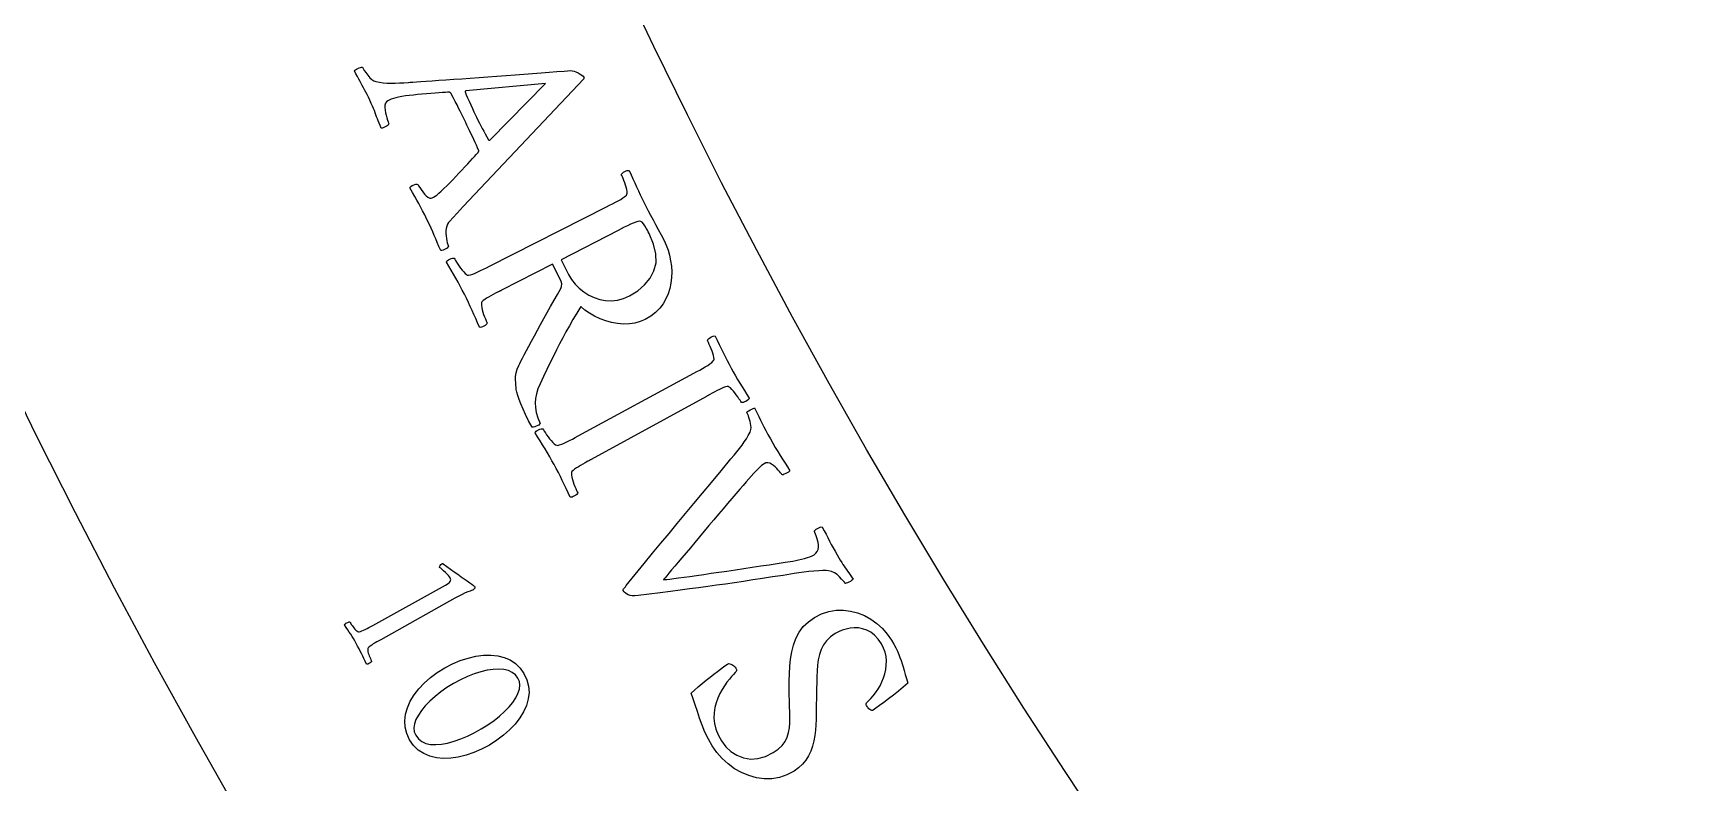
# Model space of a CAD drawing. Header units: millimetres. Extents: x -50 to 50, y -50 to 64.
# Drawn here: x -33.76 to -24.79, y -18.59 to -14.56 of the extents above; entities that cross this region are included whole.
import ezdxf

# ---------------------------------------------------------------- set-up
doc = ezdxf.new("R2010")
doc.units = ezdxf.units.MM
for name, color, linetype in [('CUT_OUTER', 1, 'Continuous'), ('ENGRAVE', 7, 'Continuous'), ('TEXT', 5, 'Continuous')]:
    doc.layers.add(name, color=color, linetype=linetype)

msp = doc.modelspace()

# ---------------------------------------------------------------- linework, layer by layer
at = {"layer": 'CUT_OUTER'}
msp.add_arc((0, -0.0002), 49.9998, 177.11535, 4.43206, dxfattribs=at)
at = {"layer": 'ENGRAVE'}
for radius in [49, 49, 47.6875, 45.25, 45.25, 43.325, 39.75, 39.75, 37.65, 33.75, 33.75]:
    msp.add_circle((0, 0), radius, dxfattribs=at)
at = {"layer": 'TEXT'}
for points in [[(-31.7433, -14.8253), (-31.7405, -14.8252), (-31.7322, -14.8246), (-31.7183, -14.8237), (-31.6989, -14.8224), (-31.6747, -14.8207), (-31.6466, -14.8187), (-31.6146, -14.8164), (-31.5786, -14.8137), (-31.5396, -14.8108), (-31.4983, -14.8079), (-31.4548, -14.805), (-31.4091, -14.802), (-31.362, -14.7989), (-31.3143, -14.7956), (-31.266, -14.7921), (-31.217, -14.7883), (-31.1683, -14.7845), (-31.1206, -14.7807), (-31.0739, -14.777), (-31.0282, -14.7735), (-30.9843, -14.77), (-30.9432, -14.7668), (-30.9047, -14.7638), (-30.869, -14.761), (-30.8608, -14.7619), (-30.8514, -14.7643), (-30.8408, -14.7684), (-30.829, -14.774), (-30.8177, -14.7803), (-30.809, -14.7863), (-30.8028, -14.7919), (-30.799, -14.7973), (-30.7984, -14.7987), (-30.798, -14.7998), (-30.7979, -14.8007), (-30.798, -14.8014), (-30.7982, -14.8021), (-30.7983, -14.8032), (-30.7984, -14.8045), (-30.7985, -14.8062), (-31.4473, -15.4932), (-31.479, -15.5275), (-31.5027, -15.5532), (-31.5182, -15.5705), (-31.5257, -15.5793), (-31.5314, -15.588), (-31.5357, -15.5983), (-31.5384, -15.6101), (-31.5398, -15.6234), (-31.5399, -15.6373), (-31.5392, -15.6507), (-31.5376, -15.6637), (-31.5352, -15.6764), (-31.5325, -15.6876), (-31.5302, -15.6965), (-31.5282, -15.703), (-31.5265, -15.7073), (-31.5295, -15.712), (-31.534, -15.7163), (-31.5401, -15.7201), (-31.5477, -15.7236), (-31.5552, -15.7264), (-31.5611, -15.7284), (-31.5654, -15.7295), (-31.5681, -15.7299), (-31.5774, -15.7076), (-31.5862, -15.6864), (-31.5945, -15.6665), (-31.6024, -15.6477), (-31.6105, -15.6288), (-31.6198, -15.6082), (-31.6302, -15.5861), (-31.6417, -15.5623), (-31.6541, -15.5374), (-31.6657, -15.5149), (-31.6765, -15.4946), (-31.6864, -15.4767), (-31.6966, -15.4589), (-31.7079, -15.439), (-31.7204, -15.4168), (-31.734, -15.3925), (-31.7317, -15.3881), (-31.7278, -15.384), (-31.7223, -15.3803), (-31.7153, -15.3768), (-31.7079, -15.3741), (-31.7013, -15.3726), (-31.6956, -15.3724), (-31.6906, -15.3734), (-31.6865, -15.3811), (-31.6807, -15.3904), (-31.6734, -15.4013), (-31.6644, -15.4138), (-31.655, -15.4258), (-31.6462, -15.4352), (-31.638, -15.4422), (-31.6305, -15.4466), (-31.6256, -15.4475), (-31.6199, -15.4471), (-31.6134, -15.4454), (-31.6062, -15.4423), (-31.5985, -15.4377), (-31.589, -15.4308), (-31.5777, -15.4214), (-31.5647, -15.4097), (-31.5504, -15.3961), (-31.5353, -15.3814), (-31.5196, -15.3655), (-31.5031, -15.3485), (-31.4864, -15.3309), (-31.47, -15.3135), (-31.4539, -15.2962), (-31.438, -15.2791), (-31.423, -15.2628), (-31.4093, -15.248), (-31.3971, -15.2347), (-31.3862, -15.2229), (-31.3773, -15.2132), (-31.371, -15.2063), (-31.3671, -15.2022), (-31.3659, -15.2008), (-31.3658, -15.2005), (-31.3655, -15.1997), (-31.365, -15.1983), (-31.3643, -15.1963), (-31.3637, -15.1941), (-31.3635, -15.1921), (-31.3636, -15.1903), (-31.3642, -15.1887), (-31.3694, -15.1763), (-31.3754, -15.1627), (-31.3822, -15.1479), (-31.3898, -15.1317), (-31.3978, -15.1153), (-31.4054, -15.0994), (-31.4128, -15.0841), (-31.4198, -15.0694), (-31.4217, -15.0655), (-31.4235, -15.0617), (-31.4253, -15.0579), (-31.4271, -15.0541), (-31.4289, -15.0504), (-31.4306, -15.0469), (-31.4322, -15.0436), (-31.4337, -15.0404), (-31.4443, -15.0184), (-31.4541, -14.9982), (-31.4632, -14.9798), (-31.4715, -14.9631), (-31.4802, -14.9461), (-31.4903, -14.9271), (-31.5017, -14.9059), (-31.5144, -14.8825), (-31.515, -14.8817), (-31.5159, -14.8808), (-31.5172, -14.8799), (-31.5189, -14.879), (-31.5205, -14.8781), (-31.5217, -14.8775), (-31.5224, -14.8771), (-31.5226, -14.877), (-31.5249, -14.8772), (-31.5316, -14.8777), (-31.5429, -14.8787), (-31.5587, -14.88), (-31.5775, -14.8815), (-31.5981, -14.8831), (-31.6204, -14.8849), (-31.6444, -14.8867), (-31.6688, -14.8886), (-31.6923, -14.8907), (-31.715, -14.893), (-31.7367, -14.8954), (-31.7581, -14.8977), (-31.7773, -14.9006), (-31.7944, -14.904), (-31.8094, -14.9079), (-31.8226, -14.912), (-31.8341, -14.9159), (-31.8442, -14.9198), (-31.8526, -14.9234), (-31.8599, -14.9287), (-31.865, -14.9365), (-31.8677, -14.9469), (-31.8682, -14.9599), (-31.8671, -14.9741), (-31.865, -14.9881), (-31.862, -15.0019), (-31.858, -15.0155), (-31.8539, -15.0276), (-31.8506, -15.0372), (-31.848, -15.0442), (-31.8461, -15.0486), (-31.8478, -15.0511), (-31.8512, -15.0542), (-31.8563, -15.0579), (-31.8631, -15.0622), (-31.8704, -15.0663), (-31.8769, -15.0692), (-31.8826, -15.0711), (-31.8876, -15.0719), (-31.8935, -15.0574), (-31.8989, -15.0439), (-31.9038, -15.0316), (-31.9082, -15.0202), (-31.9123, -15.0094), (-31.9165, -14.9986), (-31.9206, -14.9878), (-31.9247, -14.977), (-31.9294, -14.9654), (-31.9349, -14.9523), (-31.9415, -14.9376), (-31.9489, -14.9214), (-31.9567, -14.9051), (-31.9639, -14.8902), (-31.9708, -14.8768), (-31.9772, -14.8648), (-31.9833, -14.8535), (-31.9895, -14.8422), (-31.9957, -14.831), (-32.0018, -14.8197), (-32.0083, -14.8077), (-32.0155, -14.794), (-32.0235, -14.7789), (-32.0321, -14.7622), (-32.0304, -14.7597), (-32.0269, -14.7569), (-32.0215, -14.7537), (-32.0143, -14.7502), (-32.0067, -14.7469), (-31.9999, -14.7445), (-31.9941, -14.743), (-31.9891, -14.7423), (-31.9849, -14.7503), (-31.9787, -14.7603), (-31.9705, -14.7723), (-31.9603, -14.7864), (-31.9493, -14.7998), (-31.9385, -14.8099), (-31.9279, -14.8167), (-31.9176, -14.8202), (-31.8974, -14.8243), (-31.8767, -14.8272), (-31.8556, -14.8289), (-31.834, -14.8292), (-31.812, -14.8287), (-31.7895, -14.8279), (-31.7666, -14.8268), (-31.7433, -14.8253)], [(-31.0043, -14.8313), (-31.4324, -14.8698), (-31.4325, -14.8699), (-31.433, -14.8704), (-31.4339, -14.871), (-31.4351, -14.872), (-31.4362, -14.8731), (-31.4369, -14.874), (-31.4372, -14.8749), (-31.437, -14.8757), (-31.4306, -14.8913), (-31.4233, -14.9082), (-31.4153, -14.9264), (-31.4065, -14.9461), (-31.3977, -14.9654), (-31.3897, -14.9827), (-31.3826, -14.9979), (-31.3764, -15.0111), (-31.3681, -15.0281), (-31.3601, -15.0442), (-31.3522, -15.0593), (-31.3446, -15.0735), (-31.3369, -15.0875), (-31.3289, -15.1021), (-31.3206, -15.1175), (-31.3119, -15.1335), (-31.311, -15.1347), (-31.3098, -15.1355), (-31.3082, -15.1357), (-31.3063, -15.1354), (-31.3044, -15.1349), (-31.3031, -15.1346), (-31.3024, -15.1344), (-31.3021, -15.1343)], [(-30.3672, -15.6755), (-30.3556, -15.7004), (-30.3458, -15.7269), (-30.338, -15.7547), (-30.3319, -15.784), (-30.328, -15.814), (-30.3264, -15.844), (-30.3272, -15.874), (-30.3304, -15.9039), (-30.3363, -15.9333), (-30.3453, -15.9617), (-30.3573, -15.9889), (-30.3724, -16.0152), (-30.3908, -16.0397), (-30.413, -16.062), (-30.4389, -16.082), (-30.4685, -16.0998), (-30.4954, -16.1117), (-30.5239, -16.1199), (-30.554, -16.1242), (-30.5855, -16.1247), (-30.6177, -16.1219), (-30.6494, -16.1162), (-30.6806, -16.1076), (-30.7115, -16.0962), (-30.741, -16.0823), (-30.768, -16.0667), (-30.7927, -16.0491), (-30.815, -16.0297), (-30.8366, -16.0654), (-30.8571, -16.1001), (-30.8764, -16.1337), (-30.8946, -16.1664), (-30.912, -16.1986), (-30.9292, -16.2313), (-30.946, -16.2642), (-30.9625, -16.2976), (-30.9792, -16.332), (-30.9967, -16.3684), (-31.015, -16.4066), (-31.034, -16.4468), (-31.0451, -16.4733), (-31.0532, -16.4991), (-31.0583, -16.5242), (-31.0605, -16.5486), (-31.0593, -16.5735), (-31.0545, -16.6003), (-31.046, -16.6288), (-31.034, -16.6592), (-31.0363, -16.6636), (-31.0405, -16.6676), (-31.0467, -16.6711), (-31.0547, -16.6742), (-31.0628, -16.6768), (-31.0692, -16.6786), (-31.0738, -16.6797), (-31.0765, -16.6801), (-31.0952, -16.6446), (-31.1114, -16.6118), (-31.1254, -16.5818), (-31.1369, -16.5545), (-31.1463, -16.5302), (-31.1537, -16.509), (-31.159, -16.4909), (-31.1622, -16.4761), (-31.1632, -16.4659), (-31.1641, -16.4539), (-31.165, -16.4399), (-31.1658, -16.4239), (-31.1653, -16.4064), (-31.1622, -16.3877), (-31.1563, -16.3679), (-31.1479, -16.347), (-31.1434, -16.3377), (-31.137, -16.3249), (-31.1288, -16.3089), (-31.1188, -16.2894), (-31.1072, -16.2673), (-31.0943, -16.2431), (-31.0801, -16.2167), (-31.0646, -16.1883), (-31.0482, -16.1583), (-31.0312, -16.1274), (-31.0136, -16.0955), (-30.9954, -16.0626), (-30.977, -16.0295), (-30.9586, -15.9969), (-30.9403, -15.9649), (-30.922, -15.9334), (-30.9179, -15.922), (-30.9174, -15.9092), (-30.9204, -15.8949), (-30.9271, -15.8792), (-30.9662, -15.8027), (-31.2408, -15.9428), (-31.2431, -15.9439), (-31.2453, -15.9451), (-31.2476, -15.9463), (-31.2498, -15.9474), (-31.2521, -15.9486), (-31.2544, -15.9497), (-31.2566, -15.9509), (-31.2589, -15.952), (-31.2729, -15.9592), (-31.2861, -15.9662), (-31.2987, -15.9729), (-31.3105, -15.9793), (-31.3214, -15.9857), (-31.331, -15.9919), (-31.3393, -15.9981), (-31.3463, -16.0043), (-31.3486, -16.0088), (-31.3496, -16.0155), (-31.3492, -16.0244), (-31.3475, -16.0355), (-31.3447, -16.0478), (-31.3413, -16.0602), (-31.3372, -16.0727), (-31.3324, -16.0853), (-31.3276, -16.097), (-31.3236, -16.1067), (-31.3202, -16.1143), (-31.3175, -16.1199), (-31.32, -16.1238), (-31.3239, -16.1278), (-31.3292, -16.1319), (-31.3358, -16.1361), (-31.3428, -16.1396), (-31.3491, -16.1417), (-31.3547, -16.1424), (-31.3596, -16.1416), (-31.3698, -16.1183), (-31.3798, -16.0955), (-31.3896, -16.0732), (-31.3992, -16.0515), (-31.409, -16.0299), (-31.4192, -16.0082), (-31.4298, -15.9863), (-31.4408, -15.9643), (-31.4518, -15.9429), (-31.4632, -15.9215), (-31.4749, -15.9001), (-31.487, -15.8785), (-31.4994, -15.8569), (-31.512, -15.8351), (-31.5247, -15.8132), (-31.5376, -15.7911), (-31.5353, -15.7867), (-31.5315, -15.7825), (-31.526, -15.7787), (-31.5191, -15.7751), (-31.5118, -15.7723), (-31.5053, -15.7704), (-31.4998, -15.7696), (-31.4952, -15.7699), (-31.4923, -15.7753), (-31.4881, -15.7826), (-31.4827, -15.7915), (-31.4761, -15.8023), (-31.4687, -15.8137), (-31.4609, -15.8245), (-31.4528, -15.8348), (-31.4444, -15.8446), (-31.4363, -15.8528), (-31.4294, -15.8583), (-31.4236, -15.8612), (-31.4189, -15.8613), (-31.4078, -15.8591), (-31.3957, -15.8556), (-31.3826, -15.8507), (-31.3685, -15.8445), (-31.3537, -15.8375), (-31.3384, -15.83), (-31.3226, -15.8222), (-31.3062, -15.814), (-30.6766, -15.4941), (-30.6602, -15.4858), (-30.6444, -15.4776), (-30.629, -15.4695), (-30.6142, -15.4617), (-30.6005, -15.4539), (-30.5886, -15.4462), (-30.5784, -15.4385), (-30.57, -15.4309), (-30.5667, -15.4268), (-30.5653, -15.4205), (-30.5657, -15.4119), (-30.5679, -15.4011), (-30.5713, -15.3892), (-30.575, -15.3773), (-30.579, -15.3653), (-30.5835, -15.3532), (-30.5878, -15.3421), (-30.5915, -15.3329), (-30.5947, -15.3256), (-30.5972, -15.3202), (-30.5946, -15.3164), (-30.5906, -15.3125), (-30.5853, -15.3085), (-30.5786, -15.3044), (-30.5716, -15.301), (-30.5653, -15.2989), (-30.5597, -15.2983), (-30.5548, -15.299), (-30.5445, -15.3215), (-30.5345, -15.3437), (-30.5247, -15.3657), (-30.5151, -15.3875), (-30.5055, -15.409), (-30.4956, -15.4303), (-30.4855, -15.4513), (-30.4751, -15.4721), (-30.4639, -15.4939), (-30.4521, -15.5164), (-30.4397, -15.5396), (-30.4266, -15.5635), (-30.4129, -15.5888), (-30.3984, -15.6158), (-30.3832, -15.6447), (-30.3672, -15.6755)], [(-30.5527, -15.9724), (-30.5085, -15.9452), (-30.4719, -15.9139), (-30.4429, -15.8786), (-30.4216, -15.8391), (-30.4101, -15.7954), (-30.4107, -15.7472), (-30.4233, -15.6943), (-30.448, -15.6369), (-30.452, -15.6294), (-30.457, -15.6203), (-30.4631, -15.6095), (-30.4703, -15.5971), (-30.4779, -15.5855), (-30.4851, -15.5774), (-30.492, -15.5727), (-30.4986, -15.5715), (-30.5079, -15.5729), (-30.5193, -15.5762), (-30.5326, -15.5813), (-30.548, -15.5883), (-30.5645, -15.5963), (-30.5809, -15.6044), (-30.5974, -15.6127), (-30.614, -15.6211), (-30.921, -15.7796), (-30.8811, -15.8575), (-30.865, -15.8847), (-30.846, -15.9096), (-30.8239, -15.9321), (-30.7989, -15.9522), (-30.7717, -15.9693), (-30.7431, -15.9826), (-30.713, -15.9922), (-30.6815, -15.9981), (-30.6494, -15.9995), (-30.6171, -15.9957), (-30.5849, -15.9866), (-30.5527, -15.9724)], [(-30.0069, -16.3616), (-29.9953, -16.3825), (-29.9836, -16.4029), (-29.9718, -16.4229), (-29.9598, -16.4425), (-29.9476, -16.4621), (-29.9353, -16.4822), (-29.9228, -16.5028), (-29.9101, -16.5239), (-29.9123, -16.5283), (-29.916, -16.5325), (-29.9213, -16.5366), (-29.9281, -16.5404), (-29.9353, -16.5436), (-29.9416, -16.5457), (-29.9471, -16.5468), (-29.9516, -16.5468), (-29.9547, -16.5416), (-29.959, -16.5348), (-29.9646, -16.5263), (-29.9715, -16.5161), (-29.979, -16.5053), (-29.9867, -16.4951), (-29.9944, -16.4854), (-30.0022, -16.4762), (-30.0096, -16.4685), (-30.0165, -16.4632), (-30.0227, -16.4605), (-30.0283, -16.4602), (-30.0373, -16.4627), (-30.0473, -16.4661), (-30.058, -16.4707), (-30.0697, -16.4763), (-30.082, -16.4826), (-30.0949, -16.4894), (-30.1082, -16.4965), (-30.1221, -16.5041), (-30.1243, -16.5053), (-30.1265, -16.5065), (-30.1288, -16.5077), (-30.131, -16.5089), (-30.1332, -16.5102), (-30.1354, -16.5114), (-30.1377, -16.5126), (-30.1399, -16.5138), (-30.7592, -16.8532), (-30.7615, -16.8544), (-30.7637, -16.8556), (-30.7659, -16.8568), (-30.7681, -16.858), (-30.7704, -16.8593), (-30.7726, -16.8605), (-30.7748, -16.8617), (-30.7771, -16.8629), (-30.7908, -16.8705), (-30.8039, -16.8779), (-30.8162, -16.8849), (-30.8279, -16.8917), (-30.8386, -16.8984), (-30.8479, -16.9049), (-30.8561, -16.9114), (-30.8629, -16.9177), (-30.8651, -16.9223), (-30.8658, -16.9291), (-30.8652, -16.938), (-30.8631, -16.949), (-30.86, -16.9611), (-30.8562, -16.9734), (-30.8518, -16.9858), (-30.8466, -16.9983), (-30.8415, -17.0099), (-30.8372, -17.0194), (-30.8336, -17.0269), (-30.8307, -17.0324), (-30.8331, -17.0364), (-30.8369, -17.0405), (-30.842, -17.0447), (-30.8486, -17.0491), (-30.8554, -17.0529), (-30.8617, -17.0552), (-30.8673, -17.056), (-30.8722, -17.0554), (-30.883, -17.0324), (-30.8937, -17.0099), (-30.9041, -16.9879), (-30.9144, -16.9664), (-30.9248, -16.9452), (-30.9356, -16.9237), (-30.9469, -16.9022), (-30.9585, -16.8805), (-30.9701, -16.8595), (-30.9822, -16.8384), (-30.9945, -16.8173), (-31.0073, -16.7962), (-31.0203, -16.7749), (-31.0335, -16.7535), (-31.0468, -16.7319), (-31.0604, -16.7102), (-31.0582, -16.7058), (-31.0545, -16.7015), (-31.0492, -16.6975), (-31.0423, -16.6937), (-31.0351, -16.6906), (-31.0287, -16.6886), (-31.0232, -16.6877), (-31.0186, -16.6878), (-31.0155, -16.6932), (-31.0112, -16.7003), (-31.0055, -16.7091), (-30.9986, -16.7196), (-30.9908, -16.7308), (-30.9827, -16.7414), (-30.9743, -16.7515), (-30.9656, -16.761), (-30.9574, -16.7689), (-30.9503, -16.7743), (-30.9444, -16.7769), (-30.9396, -16.777), (-30.9286, -16.7745), (-30.9166, -16.7706), (-30.9037, -16.7653), (-30.8898, -16.7587), (-30.8752, -16.7512), (-30.8601, -16.7433), (-30.8445, -16.735), (-30.8284, -16.7263), (-30.2077, -16.3895), (-30.1915, -16.3807), (-30.1759, -16.3721), (-30.1609, -16.3636), (-30.1463, -16.3553), (-30.1328, -16.3471), (-30.1211, -16.339), (-30.1112, -16.3311), (-30.1029, -16.3233), (-30.0998, -16.3191), (-30.0986, -16.3127), (-30.0992, -16.3041), (-30.1018, -16.2934), (-30.1055, -16.2816), (-30.1096, -16.2696), (-30.1142, -16.2575), (-30.1191, -16.2453), (-30.124, -16.234), (-30.1281, -16.2247), (-30.1315, -16.2173), (-30.1342, -16.212), (-30.1317, -16.2081), (-30.1279, -16.2041), (-30.1226, -16.1999), (-30.1161, -16.1956), (-30.1091, -16.192), (-30.1029, -16.1897), (-30.0973, -16.1889), (-30.0924, -16.1895), (-30.0815, -16.2117), (-30.0707, -16.2338), (-30.0602, -16.2557), (-30.0498, -16.2775), (-30.0393, -16.299), (-30.0287, -16.3202), (-30.0179, -16.3411), (-30.0069, -16.3616)], [(-29.796, -16.7427), (-29.7829, -16.7655), (-29.7698, -16.7879), (-29.7566, -16.8096), (-29.7433, -16.8309), (-29.7301, -16.8518), (-29.717, -16.8726), (-29.7041, -16.8933), (-29.6914, -16.9138), (-29.6943, -16.9171), (-29.6989, -16.9207), (-29.7051, -16.9246), (-29.713, -16.9289), (-29.7208, -16.9326), (-29.727, -16.9347), (-29.7314, -16.9353), (-29.7342, -16.9344), (-29.7367, -16.9307), (-29.7406, -16.9253), (-29.7461, -16.9184), (-29.7531, -16.9098), (-29.7612, -16.9007), (-29.7698, -16.8923), (-29.7791, -16.8847), (-29.7889, -16.8776), (-29.799, -16.8725), (-29.8092, -16.8705), (-29.8194, -16.8717), (-29.8297, -16.876), (-29.8437, -16.886), (-29.8621, -16.9029), (-29.885, -16.9266), (-29.9122, -16.9571), (-29.9262, -16.9733), (-29.9423, -16.9921), (-29.9604, -17.0134), (-29.9807, -17.0372), (-30.0025, -17.0629), (-30.0255, -17.0899), (-30.0495, -17.1181), (-30.0747, -17.1476), (-30.1004, -17.1777), (-30.126, -17.208), (-30.1516, -17.2384), (-30.177, -17.2689), (-30.202, -17.2989), (-30.2259, -17.3275), (-30.2489, -17.3549), (-30.2709, -17.3811), (-30.2914, -17.4054), (-30.3099, -17.4274), (-30.3265, -17.4471), (-30.3411, -17.4645), (-30.3532, -17.4788), (-30.3621, -17.4895), (-30.3679, -17.4966), (-30.3705, -17.5), (-30.3642, -17.4994), (-30.3528, -17.4981), (-30.3363, -17.4961), (-30.3147, -17.4933), (-30.289, -17.4899), (-30.26, -17.4859), (-30.2279, -17.4815), (-30.1924, -17.4764), (-30.1544, -17.4709), (-30.1145, -17.4652), (-30.0727, -17.4591), (-30.029, -17.4528), (-29.9841, -17.4462), (-29.939, -17.4395), (-29.8935, -17.4327), (-29.8477, -17.4259), (-29.8024, -17.419), (-29.7585, -17.4123), (-29.716, -17.4057), (-29.6749, -17.3993), (-29.6594, -17.3967), (-29.6438, -17.3936), (-29.6281, -17.3899), (-29.6122, -17.3857), (-29.597, -17.381), (-29.5835, -17.376), (-29.5715, -17.3708), (-29.5612, -17.3654), (-29.551, -17.3577), (-29.5436, -17.3485), (-29.5391, -17.3378), (-29.5375, -17.3255), (-29.5379, -17.3125), (-29.5394, -17.2997), (-29.542, -17.287), (-29.5458, -17.2745), (-29.5498, -17.2632), (-29.5534, -17.2538), (-29.5566, -17.2465), (-29.5593, -17.2412), (-29.5585, -17.2373), (-29.5555, -17.2332), (-29.5503, -17.2287), (-29.5429, -17.224), (-29.535, -17.2198), (-29.528, -17.2172), (-29.522, -17.2161), (-29.5169, -17.2165), (-29.5066, -17.2359), (-29.4966, -17.2549), (-29.4871, -17.2735), (-29.4779, -17.2915), (-29.4687, -17.3095), (-29.4588, -17.3278), (-29.4484, -17.3465), (-29.4373, -17.3656), (-29.4281, -17.3811), (-29.4198, -17.3949), (-29.4123, -17.4069), (-29.4058, -17.4172), (-29.3997, -17.4265), (-29.3936, -17.4357), (-29.3874, -17.4447), (-29.3812, -17.4536), (-29.3747, -17.463), (-29.3675, -17.4734), (-29.3597, -17.4849), (-29.3512, -17.4974), (-29.3542, -17.5008), (-29.3589, -17.5044), (-29.3654, -17.5084), (-29.3737, -17.5127), (-29.3818, -17.5165), (-29.3878, -17.5188), (-29.3918, -17.5195), (-29.3937, -17.5189), (-29.3975, -17.5135), (-29.4039, -17.5059), (-29.4128, -17.4961), (-29.4243, -17.484), (-29.4375, -17.4721), (-29.4516, -17.4628), (-29.4666, -17.4562), (-29.4826, -17.452), (-29.4958, -17.4505), (-29.5134, -17.4503), (-29.5353, -17.4512), (-29.5615, -17.4533), (-29.5895, -17.4562), (-29.6166, -17.4595), (-29.6429, -17.4631), (-29.6684, -17.4671), (-29.7275, -17.4762), (-29.7841, -17.4849), (-29.8383, -17.4932), (-29.89, -17.5011), (-29.9401, -17.5086), (-29.9893, -17.5158), (-30.0377, -17.5228), (-30.0853, -17.5294), (-30.1329, -17.536), (-30.1814, -17.5426), (-30.2309, -17.5494), (-30.2812, -17.5562), (-30.3335, -17.5632), (-30.3886, -17.5703), (-30.4465, -17.5775), (-30.5073, -17.5847), (-30.5237, -17.5861), (-30.5379, -17.5859), (-30.5502, -17.5841), (-30.5604, -17.5808), (-30.569, -17.5763), (-30.5763, -17.571), (-30.5824, -17.5648), (-30.5873, -17.5578), (-30.5879, -17.5554), (-30.5872, -17.5524), (-30.5853, -17.5489), (-30.582, -17.545), (-30.5784, -17.5409), (-30.5754, -17.5373), (-30.5731, -17.534), (-30.5714, -17.531), (-30.5223, -17.471), (-30.4748, -17.4131), (-30.4288, -17.3573), (-30.3844, -17.3037), (-30.3406, -17.2508), (-30.2963, -17.1977), (-30.2517, -17.1441), (-30.2066, -17.0902), (-30.1603, -17.0346), (-30.1116, -16.976), (-30.0607, -16.9145), (-30.0076, -16.8501), (-29.9912, -16.8305), (-29.9758, -16.8115), (-29.9615, -16.7933), (-29.9483, -16.7758), (-29.936, -16.7587), (-29.9248, -16.7415), (-29.9145, -16.7243), (-29.9053, -16.707), (-29.9021, -16.6995), (-29.9002, -16.6909), (-29.8997, -16.6811), (-29.9006, -16.6702), (-29.9024, -16.6589), (-29.9047, -16.648), (-29.9075, -16.6376), (-29.9108, -16.6275), (-29.9142, -16.6183), (-29.9173, -16.6105), (-29.9202, -16.6041), (-29.9227, -16.599), (-29.9218, -16.5977), (-29.9183, -16.5952), (-29.9122, -16.5914), (-29.9036, -16.5865), (-29.8947, -16.5817), (-29.888, -16.5783), (-29.8835, -16.5764), (-29.8813, -16.576), (-29.869, -16.6), (-29.8579, -16.622), (-29.8481, -16.6419), (-29.8395, -16.6598), (-29.8308, -16.6777), (-29.8206, -16.6974), (-29.809, -16.7191), (-29.796, -16.7427)], [(-31.9326, -17.7461), (-31.5428, -17.5295), (-31.5334, -17.5239), (-31.5259, -17.5187), (-31.5203, -17.5138), (-31.5166, -17.5092), (-31.5146, -17.5047), (-31.514, -17.4999), (-31.5149, -17.4949), (-31.5171, -17.4897), (-31.521, -17.4838), (-31.5266, -17.477), (-31.5339, -17.4693), (-31.5429, -17.4606), (-31.5523, -17.452), (-31.5607, -17.4445), (-31.568, -17.4383), (-31.5742, -17.4332), (-31.5727, -17.4273), (-31.5702, -17.4224), (-31.5667, -17.4183), (-31.5623, -17.4151), (-31.5622, -17.4151), (-31.562, -17.415), (-31.5617, -17.4148), (-31.5613, -17.4146), (-31.5594, -17.4137), (-31.5578, -17.4133), (-31.5564, -17.4133), (-31.5553, -17.4138), (-31.5356, -17.4283), (-31.516, -17.4426), (-31.4964, -17.4567), (-31.4768, -17.4705), (-31.4581, -17.4836), (-31.441, -17.4956), (-31.4257, -17.5064), (-31.412, -17.5161), (-31.4008, -17.5241), (-31.3926, -17.53), (-31.3876, -17.5337), (-31.3858, -17.5352), (-31.3847, -17.5372), (-31.3838, -17.5396), (-31.3839, -17.5421), (-31.3849, -17.5447), (-31.3868, -17.5473), (-31.3891, -17.5498), (-31.3913, -17.552), (-31.3933, -17.554), (-31.395, -17.5557), (-31.3967, -17.5563), (-31.4016, -17.5581), (-31.4099, -17.5611), (-31.4214, -17.5653), (-31.4357, -17.5711), (-31.4522, -17.5787), (-31.471, -17.5883), (-31.492, -17.5997), (-31.8902, -17.8222), (-31.9008, -17.8282), (-31.9111, -17.8341), (-31.9209, -17.8398), (-31.9303, -17.8453), (-31.939, -17.8508), (-31.9466, -17.8562), (-31.953, -17.8615), (-31.9584, -17.8668), (-31.9599, -17.8699), (-31.9605, -17.8742), (-31.9602, -17.8798), (-31.959, -17.8867), (-31.9571, -17.8942), (-31.9549, -17.9018), (-31.9522, -17.9093), (-31.9491, -17.9169), (-31.946, -17.9239), (-31.9434, -17.9298), (-31.9411, -17.9345), (-31.9392, -17.938), (-31.9408, -17.9407), (-31.9433, -17.9434), (-31.9467, -17.9463), (-31.9511, -17.9492), (-31.9556, -17.9518), (-31.9598, -17.9533), (-31.9635, -17.9539), (-31.9668, -17.9535), (-31.974, -17.9384), (-31.9809, -17.924), (-31.9875, -17.9102), (-31.9939, -17.8971), (-32.0003, -17.8841), (-32.0072, -17.8707), (-32.0145, -17.8569), (-32.0223, -17.8427), (-32.0299, -17.8292), (-32.0374, -17.8164), (-32.0448, -17.8043), (-32.0519, -17.7929), (-32.0593, -17.7815), (-32.0672, -17.7693), (-32.0756, -17.7562), (-32.0845, -17.7422), (-32.0831, -17.7392), (-32.0807, -17.7363), (-32.0772, -17.7336), (-32.0726, -17.7311), (-32.0678, -17.729), (-32.0636, -17.7276), (-32.06, -17.7269), (-32.0569, -17.7269), (-32.0548, -17.7304), (-32.052, -17.7348), (-32.0485, -17.7401), (-32.0441, -17.7464), (-32.0393, -17.7531), (-32.0343, -17.7593), (-32.029, -17.7652), (-32.0236, -17.7707), (-32.0184, -17.7753), (-32.0139, -17.7783), (-32.0101, -17.7798), (-32.007, -17.7797), (-31.9996, -17.7779), (-31.9916, -17.7754), (-31.983, -17.7719), (-31.9736, -17.7676), (-31.9638, -17.7627), (-31.9537, -17.7575), (-31.9433, -17.752), (-31.9326, -17.7461)], [(-29.1452, -17.8256), (-29.1327, -17.8467), (-29.1219, -17.8664), (-29.1129, -17.8846), (-29.1056, -17.9014), (-29.0994, -17.9176), (-29.0936, -17.9343), (-29.088, -17.9514), (-29.0828, -17.969), (-29.0774, -17.9879), (-29.0712, -18.0088), (-29.0641, -18.0318), (-29.0563, -18.0569), (-29.0814, -18.078), (-29.1071, -18.099), (-29.1336, -18.1198), (-29.1609, -18.1405), (-29.1867, -18.1597), (-29.2092, -18.1762), (-29.2283, -18.1899), (-29.2439, -18.2009), (-29.2473, -18.203), (-29.2513, -18.2031), (-29.2558, -18.2014), (-29.2609, -18.1977), (-29.2658, -18.1933), (-29.2699, -18.1891), (-29.2733, -18.1852), (-29.2759, -18.1815), (-29.2785, -18.1766), (-29.28, -18.1718), (-29.2804, -18.167), (-29.2798, -18.1624), (-29.2677, -18.1519), (-29.2553, -18.1393), (-29.2427, -18.1246), (-29.2299, -18.1079), (-29.2176, -18.0895), (-29.2065, -18.0701), (-29.1965, -18.0496), (-29.1878, -18.028), (-29.1806, -18.0056), (-29.1755, -17.9828), (-29.1726, -17.9597), (-29.1717, -17.9361), (-29.1736, -17.9126), (-29.1787, -17.8896), (-29.1872, -17.867), (-29.1989, -17.8448), (-29.2168, -17.819), (-29.2359, -17.798), (-29.2563, -17.7818), (-29.2779, -17.7705), (-29.3001, -17.7633), (-29.3224, -17.7592), (-29.3447, -17.7583), (-29.3671, -17.7605), (-29.3889, -17.7652), (-29.4094, -17.7715), (-29.4287, -17.7795), (-29.4467, -17.7892), (-29.4727, -17.8074), (-29.4941, -17.8278), (-29.511, -17.8505), (-29.5232, -17.8754), (-29.532, -17.9022), (-29.5385, -17.9302), (-29.5427, -17.9596), (-29.5446, -17.9903), (-29.5454, -18.0218), (-29.5463, -18.0534), (-29.5472, -18.0853), (-29.5483, -18.1174), (-29.5486, -18.1419), (-29.5488, -18.1675), (-29.5491, -18.1944), (-29.5493, -18.2226), (-29.5499, -18.2514), (-29.5514, -18.2803), (-29.5539, -18.3093), (-29.5573, -18.3384), (-29.5622, -18.367), (-29.5694, -18.3946), (-29.5789, -18.4211), (-29.5907, -18.4466), (-29.6052, -18.4705), (-29.6229, -18.4921), (-29.6439, -18.5116), (-29.6681, -18.5289), (-29.7067, -18.5493), (-29.7464, -18.563), (-29.7872, -18.5699), (-29.829, -18.5701), (-29.8707, -18.5644), (-29.9111, -18.5534), (-29.9502, -18.5374), (-29.988, -18.5162), (-30.0233, -18.4906), (-30.0552, -18.4615), (-30.0836, -18.4289), (-30.1085, -18.3927), (-30.1291, -18.3567), (-30.1473, -18.32), (-30.1631, -18.2828), (-30.1765, -18.245), (-30.1884, -18.208), (-30.2, -18.1732), (-30.2113, -18.1405), (-30.2222, -18.11), (-30.2033, -18.0929), (-30.1835, -18.0757), (-30.1628, -18.0583), (-30.1413, -18.0407), (-30.1199, -18.0237), (-30.0997, -18.0079), (-30.0808, -17.9934), (-30.0631, -17.9801), (-30.0476, -17.9687), (-30.0353, -17.9598), (-30.0262, -17.9534), (-30.0202, -17.9495), (-30.0145, -17.9512), (-30.0088, -17.9533), (-30.0033, -17.9559), (-29.9978, -17.9588), (-29.9928, -17.9623), (-29.9883, -17.9662), (-29.9843, -17.9706), (-29.981, -17.9754), (-29.9783, -17.9818), (-29.978, -17.9879), (-29.98, -17.9937), (-29.9845, -17.9992), (-29.9939, -18.0087), (-30.0046, -18.0204), (-30.0164, -18.0345), (-30.0295, -18.051), (-30.0427, -18.0695), (-30.0553, -18.0898), (-30.0671, -18.1119), (-30.0782, -18.1359), (-30.0875, -18.1613), (-30.0941, -18.1877), (-30.0979, -18.2153), (-30.0989, -18.244), (-30.0962, -18.2735), (-30.0886, -18.3038), (-30.0762, -18.3348), (-30.059, -18.3665), (-30.0359, -18.3979), (-30.0085, -18.4236), (-29.9766, -18.4435), (-29.9404, -18.4578), (-29.9017, -18.4646), (-29.8624, -18.4621), (-29.8223, -18.4505), (-29.7816, -18.4297), (-29.7548, -18.4107), (-29.7332, -18.3905), (-29.7169, -18.3689), (-29.7059, -18.346), (-29.6987, -18.3218), (-29.6938, -18.2963), (-29.6912, -18.2695), (-29.6908, -18.2414), (-29.6916, -18.2121), (-29.6925, -18.1819), (-29.6936, -18.1505), (-29.6947, -18.1182), (-29.6948, -18.0814), (-29.6942, -18.0437), (-29.6931, -18.0051), (-29.6914, -17.9655), (-29.6878, -17.9261), (-29.6812, -17.8879), (-29.6713, -17.8509), (-29.6584, -17.8152), (-29.6413, -17.7819), (-29.6189, -17.7519), (-29.5912, -17.7255), (-29.5582, -17.7024), (-29.5202, -17.683), (-29.4817, -17.67), (-29.4427, -17.6633), (-29.4032, -17.6629), (-29.3642, -17.6681), (-29.3266, -17.6781), (-29.2904, -17.6929), (-29.2556, -17.7125), (-29.2232, -17.736), (-29.1939, -17.7627), (-29.1679, -17.7926), (-29.1452, -17.8256)], [(-31.1204, -18.0044), (-31.1045, -18.0378), (-31.0953, -18.0717), (-31.0929, -18.1061), (-31.0971, -18.141), (-31.1073, -18.1757), (-31.1225, -18.2098), (-31.1428, -18.2431), (-31.1681, -18.2757), (-31.1977, -18.307), (-31.2306, -18.3362), (-31.2669, -18.3635), (-31.3066, -18.3888), (-31.348, -18.4111), (-31.3896, -18.4294), (-31.4314, -18.4437), (-31.4733, -18.454), (-31.5143, -18.4598), (-31.5536, -18.4609), (-31.5911, -18.4572), (-31.6268, -18.4487), (-31.6596, -18.4349), (-31.6886, -18.4156), (-31.7138, -18.3906), (-31.7351, -18.36), (-31.7505, -18.3271), (-31.7594, -18.2934), (-31.7615, -18.2588), (-31.7571, -18.2234), (-31.7468, -18.1879), (-31.7315, -18.1533), (-31.7112, -18.1196), (-31.6858, -18.0866), (-31.6561, -18.0552), (-31.623, -18.026), (-31.5865, -17.999), (-31.5465, -17.9741), (-31.5048, -17.9524), (-31.463, -17.9346), (-31.4211, -17.9208), (-31.3791, -17.911), (-31.3381, -17.9055), (-31.299, -17.9048), (-31.2617, -17.9088), (-31.2264, -17.9175), (-31.194, -17.9313), (-31.1656, -17.9504), (-31.141, -17.9747), (-31.1204, -18.0044)], [(-31.1528, -18.0295), (-31.1661, -18.0118), (-31.1832, -17.998), (-31.2041, -17.9883), (-31.2288, -17.9826), (-31.2564, -17.9806), (-31.2862, -17.982), (-31.3183, -17.9868), (-31.3525, -17.995), (-31.3881, -18.0064), (-31.4243, -18.0207), (-31.4611, -18.038), (-31.4985, -18.0581), (-31.5344, -18.08), (-31.5677, -18.1029), (-31.5982, -18.127), (-31.6262, -18.1521), (-31.6508, -18.1776), (-31.6715, -18.2028), (-31.6882, -18.2275), (-31.701, -18.2519), (-31.7092, -18.2753), (-31.7121, -18.2971), (-31.7098, -18.3172), (-31.7022, -18.3357), (-31.6878, -18.355), (-31.6698, -18.3697), (-31.648, -18.3798), (-31.6226, -18.3852), (-31.5942, -18.3865), (-31.5637, -18.3842), (-31.5311, -18.3782), (-31.4963, -18.3686), (-31.4604, -18.3559), (-31.4241, -18.3407), (-31.3875, -18.3229), (-31.3506, -18.3025), (-31.3145, -18.2802), (-31.2815, -18.2571), (-31.2514, -18.2333), (-31.2243, -18.2087), (-31.2006, -18.1839), (-31.1808, -18.1594), (-31.1649, -18.1353), (-31.1529, -18.1115), (-31.1453, -18.0886), (-31.1427, -18.0674), (-31.1452, -18.0477), (-31.1528, -18.0295)]]:
    msp.add_lwpolyline(points, close=True, dxfattribs=at)

doc.saveas('drawing.dxf')
